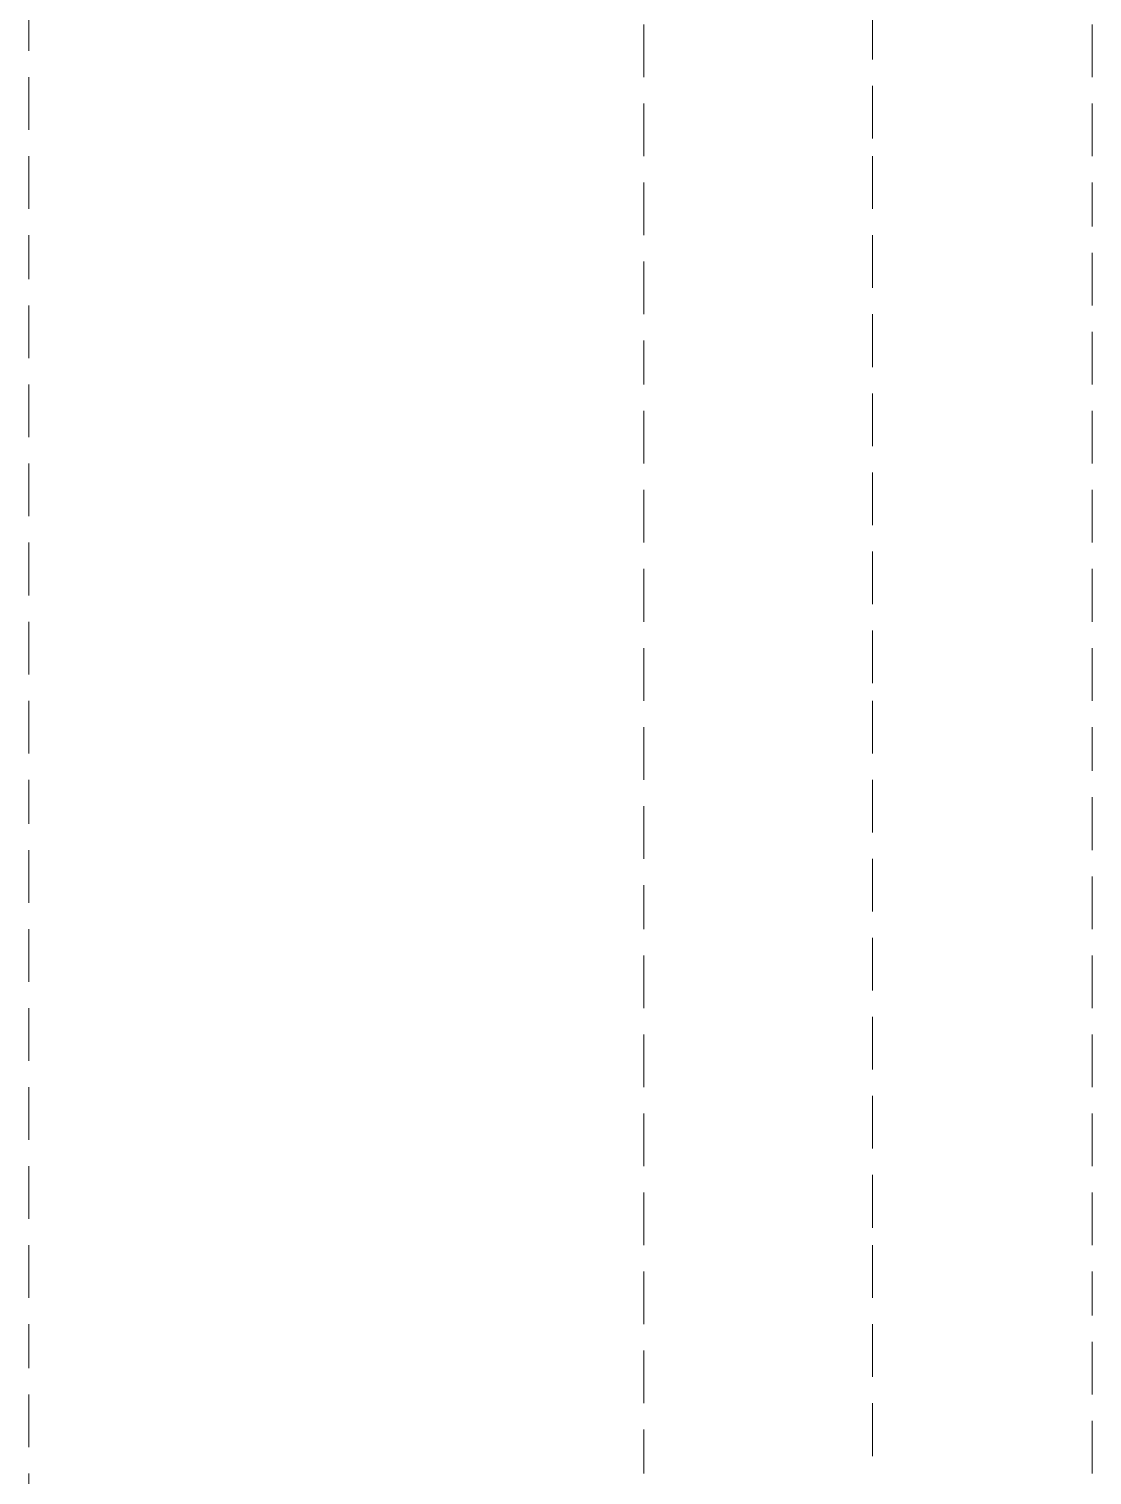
# Model space of a CAD drawing. Header units: metres. Extents: x 2999 to 3164, y 1641 to 1678.
# Drawn here: x 3141.4889 to 3141.745, y 1661.1213 to 1661.4698 of the extents above; entities that cross this region are included whole.
import ezdxf

# ---------------------------------------------------------------- set-up
doc = ezdxf.new("R2010")
doc.units = ezdxf.units.M
doc.linetypes.add('CONTORNO_QUADRO_T', pattern=[0.35, 0.2, -0.15])
doc.layers.add('PDF28_Geometry', color=7, linetype='Continuous')

msp = doc.modelspace()

# ---------------------------------------------------------------- linework, layer by layer
at = {"layer": 'PDF28_Geometry', "linetype": 'CONTORNO_QUADRO_T', "lineweight": 15}
for points in [[(3141.4889, 1661.47721), (3141.4889, 1661.46451)], [(3141.6921, 1661.4751), (3141.6921, 1661.4624)], [(3141.63707, 1661.47086), (3141.63707, 1661.45816)], [(3141.74502, 1661.47086), (3141.74502, 1661.45816)], [(3141.4889, 1661.45816), (3141.4889, 1661.44546)], [(3141.6921, 1661.45605), (3141.6921, 1661.44335)], [(3141.63707, 1661.45181), (3141.63707, 1661.43911)], [(3141.74502, 1661.45181), (3141.74502, 1661.43911)], [(3141.4889, 1661.43911), (3141.4889, 1661.42641)], [(3141.6921, 1661.43911), (3141.6921, 1661.42641)], [(3141.63707, 1661.43276), (3141.63707, 1661.42006)], [(3141.74502, 1661.43276), (3141.74502, 1661.42218)], [(3141.4889, 1661.42006), (3141.4889, 1661.40948)], [(3141.6921, 1661.42006), (3141.6921, 1661.40736)], [(3141.74502, 1661.41583), (3141.74502, 1661.40313)], [(3141.63707, 1661.41371), (3141.63707, 1661.40101)], [(3141.4889, 1661.40313), (3141.4889, 1661.39043)], [(3141.6921, 1661.40101), (3141.6921, 1661.38831)], [(3141.63707, 1661.39466), (3141.63707, 1661.38408)], [(3141.74502, 1661.39678), (3141.74502, 1661.38408)], [(3141.4889, 1661.38408), (3141.4889, 1661.37138)], [(3141.6921, 1661.38196), (3141.6921, 1661.36926)], [(3141.63707, 1661.37773), (3141.63707, 1661.36503)], [(3141.74502, 1661.37773), (3141.74502, 1661.36503)], [(3141.4889, 1661.36503), (3141.4889, 1661.35233)], [(3141.6921, 1661.36291), (3141.6921, 1661.35021)], [(3141.63707, 1661.35868), (3141.63707, 1661.34598)], [(3141.74502, 1661.35868), (3141.74502, 1661.34598)], [(3141.4889, 1661.34598), (3141.4889, 1661.33328)], [(3141.6921, 1661.34386), (3141.6921, 1661.33116)], [(3141.63707, 1661.33963), (3141.63707, 1661.32693)], [(3141.74502, 1661.33963), (3141.74502, 1661.32693)], [(3141.4889, 1661.32693), (3141.4889, 1661.31423)], [(3141.6921, 1661.32481), (3141.6921, 1661.31211)], [(3141.63707, 1661.32058), (3141.63707, 1661.30788)], [(3141.74502, 1661.32058), (3141.74502, 1661.30788)], [(3141.4889, 1661.30788), (3141.4889, 1661.29518)], [(3141.6921, 1661.30788), (3141.6921, 1661.29518)], [(3141.63707, 1661.30153), (3141.63707, 1661.28883)], [(3141.74502, 1661.30153), (3141.74502, 1661.29095)], [(3141.4889, 1661.28883), (3141.4889, 1661.27825)], [(3141.6921, 1661.28883), (3141.6921, 1661.27613)], [(3141.74502, 1661.2846), (3141.74502, 1661.2719)], [(3141.63707, 1661.28248), (3141.63707, 1661.26978)], [(3141.4889, 1661.2719), (3141.4889, 1661.2592)], [(3141.6921, 1661.26978), (3141.6921, 1661.25708)], [(3141.74502, 1661.26555), (3141.74502, 1661.25285)], [(3141.63707, 1661.26343), (3141.63707, 1661.25285)], [(3141.4889, 1661.25285), (3141.4889, 1661.24015)], [(3141.6921, 1661.25073), (3141.6921, 1661.23803)], [(3141.63707, 1661.2465), (3141.63707, 1661.2338)], [(3141.74502, 1661.2465), (3141.74502, 1661.2338)], [(3141.4889, 1661.2338), (3141.4889, 1661.2211)], [(3141.6921, 1661.23168), (3141.6921, 1661.21898)], [(3141.63707, 1661.22745), (3141.63707, 1661.21475)], [(3141.74502, 1661.22745), (3141.74502, 1661.21475)], [(3141.4889, 1661.21475), (3141.4889, 1661.20205)], [(3141.6921, 1661.21263), (3141.6921, 1661.19993)], [(3141.63707, 1661.2084), (3141.63707, 1661.1957)], [(3141.74502, 1661.2084), (3141.74502, 1661.1957)], [(3141.4889, 1661.1957), (3141.4889, 1661.183)], [(3141.6921, 1661.19358), (3141.6921, 1661.18088)], [(3141.63707, 1661.18935), (3141.63707, 1661.17665)], [(3141.74502, 1661.18935), (3141.74502, 1661.17665)], [(3141.4889, 1661.17665), (3141.4889, 1661.16395)], [(3141.6921, 1661.17665), (3141.6921, 1661.16395)], [(3141.63707, 1661.1703), (3141.63707, 1661.1576)], [(3141.74502, 1661.1703), (3141.74502, 1661.15971)], [(3141.4889, 1661.1576), (3141.4889, 1661.14701)], [(3141.6921, 1661.1576), (3141.6921, 1661.1449)], [(3141.63707, 1661.15125), (3141.63707, 1661.13855)], [(3141.74502, 1661.15336), (3141.74502, 1661.14066)], [(3141.4889, 1661.14066), (3141.4889, 1661.12797)], [(3141.6921, 1661.13855), (3141.6921, 1661.12585)], [(3141.74502, 1661.13431), (3141.74502, 1661.12162)], [(3141.63707, 1661.1322), (3141.63707, 1661.12162)], [(3141.4889, 1661.12162), (3141.4889, 1661.10892)]]:
    msp.add_lwpolyline(points, dxfattribs=at)

doc.saveas('drawing.dxf')
